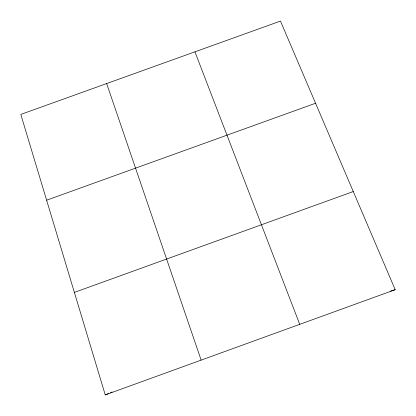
<?xml version="1.0" encoding="UTF-8"?>
<svg xmlns="http://www.w3.org/2000/svg" width="416" height="416" viewBox="0 0 416 416"><rect width="100%" height="100%" fill="white"/><g stroke="black" fill="none" stroke-linecap="round" stroke-linejoin="round"><path stroke-width="0.62" d="M105.248 394.914L395.2 289.697L280.467 21.086L20.8 114.426L105.248 394.914L108.706 393.448M110.438 392.714L112.169 391.976M74.386 292.406L353.278 191.547M46.623 200.205L315.562 103.246M390.504 291.132L395.2 289.697M194.943 51.828L299.723 324.345M106.652 83.564L201.136 360.121"/></g></svg>
